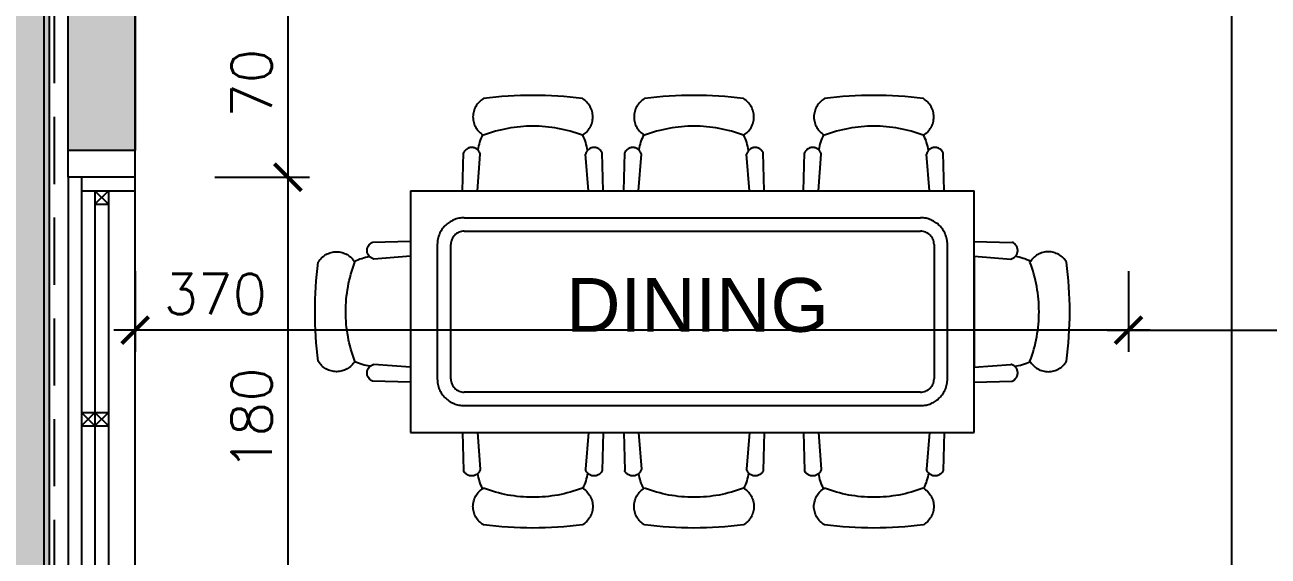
# Model space of a CAD drawing. Header units: centimetres. Extents: x -10658 to 14823, y -5448 to 3597.
# Drawn here: x -1694.1 to -1231, y 1254 to 1451.7 of the extents above; entities that cross this region are included whole.
import ezdxf
from ezdxf.xclip import XClip

# ---------------------------------------------------------------- set-up
doc = ezdxf.new("R2010")
doc.units = ezdxf.units.CM
doc.header["$LTSCALE"] = 100
doc.header["$MEASUREMENT"] = 0
doc.header["$XCLIPFRAME"] = 0
doc.header["$PDMODE"] = 35
doc.linetypes.add('A0-01 FLOOR PLANS$0$HIDDEN', pattern=[0.375, 0.25, -0.125])
for name, color, linetype in [('A0-01 FLOOR PLANS$0$DIM IN', 1, 'Continuous'), ('A0-01 FLOOR PLANS$0$FURNITURE', 111, 'Continuous'), ('A0-01 FLOOR PLANS$0$HIDDEN -03', 8, 'A0-01 FLOOR PLANS$0$HIDDEN'), ('A0-01 FLOOR PLANS$0$TEXT', 3, 'Continuous'), ('A0-01 FLOOR PLANS$0$WALL-01', 7, 'Continuous'), ('A0-01 FLOOR PLANS$0$WALL-03', 2, 'Continuous'), ('A0-01 FLOOR PLANS$0$WINDOW', 1, 'Continuous'), ('SOURROUNDING$0$KERBSTONE', 11, 'Continuous'), ('XREF GF COL$0$COLUMN', 6, 'Continuous'), ('XREF GF COL$0$COLUMN HATCH', 201, 'Continuous')]:
    doc.layers.add(name, color=color, linetype=linetype)
doc.styles.add('A0-01 FLOOR PLANS$0$22', font='romans.shx')
doc.styles.add('A0-01 FLOOR PLANS$0$ART-PS-1', font='arial.ttf', dxfattribs={"height": 20})
doc.dimstyles.new('A0-01 FLOOR PLANS$0$100', dxfattribs={"dimtxt": 15, "dimasz": 10, "dimexe": 8, "dimexo": 12, "dimgap": 6, "dimtad": 1, "dimdec": 0, "dimzin": 0, "dimdsep": 46, "dimtxsty": 'A0-01 FLOOR PLANS$0$22', "dimblk": 'A0-01 FLOOR PLANS$0$_ARCHTICK', "dimcen": 30, "dimdle": 8, "dimclrd": 1, "dimclre": 1, "dimclrt": 2, "dimadec": 0, "dimazin": 0, "dimtfac": 1, "dimtdec": 0, "dimtmove": 2, "dimatfit": 3, "dimldrblk": 'A0-01 FLOOR PLANS$0$_OBLIQUE', "dimfxl": 100, "dimtolj": 1, "dimtzin": 0, "dimarcsym": 0})

# ---------------------------------------------------------------- blocks, each defined once
blk = doc.blocks.new('SOURROUNDING')
at = {"layer": 'SOURROUNDING$0$KERBSTONE', "lineweight": 13}
h = blk.add_hatch(dxfattribs=at)
h.set_pattern_fill('AR-HBONE', color=252, scale=5, angle=90)
h.paths.add_polyline_path([(-175, 1001.39), (-180.24, 999.4), (-175, 1003.26), (-175, 1910.07), (-189.19, 1904.68), (-175, 1915.15), (-175, 1965.25), (-177.79, 1965.57), (-175, 1966.16), (-175, 2515.31), (-190.95, 2509.26), (-175, 2521.02), (-175, 2569.63), (-179.55, 2570.15), (-175, 2571.11), (-175, 2808), (-890, 2808), (-890, 3028), (-1810, 3028), (-1810, 2511.19), (-1925, 2511.19), (-1925, 1979.72), (-1810, 1979.72), (-1810, 775), (-3028, 775), (-3028, 650), (-2728, 650), (-2448, 650), (-2428, 650), (-1382.07, 650), (-1382.07, 25), (-1257.59, 25), (-1257.07, 25), (-857.07, 25), (-732.07, 25), (-732.07, 668), (-175, 668)])
h.paths.add_polyline_path([(-1685, 828), (-1685, 2129.72), (-1770, 2129.72), (-1770, 2361.19), (-1685, 2361.19), (-1685, 2748), (-1220, 2748), (-1220, 2683), (-890, 2683), (-300, 2683), (-300, 788), (-590, 788), (-590, 793), (-817, 793), (-817, 713), (-1286.12, 713), (-1287.5, 828)], flags=16)
h.paths.add_polyline_path([(-1798.23, 1621.66), (-1726.11, 1621.66), (-1726.11, 1641.16), (-1798.23, 1641.16)], flags=16)
h.paths.add_polyline_path([(-1563.97, 2964.65), (-999.2, 2964.65), (-999.2, 3018.34), (-1563.97, 3018.34)], flags=16)
at = {"color": 6}
blk.add_lwpolyline([(-300, 2683), (-890, 2683), (-890, 2683), (-1220, 2683), (-1220, 2748), (-1685, 2748), (-1685, 828), (-890, 828), (-890, 793), (-590, 793), (-590, 788), (-300, 788)], close=True, dxfattribs=at)
blk = doc.blocks.new('A0-01 FLOOR PLANS$0$A$C1FC35103')
at = {"layer": 'A0-01 FLOOR PLANS$0$FURNITURE'}
for p, q in [((0, 0), (0.36, 14.14)), ((52.36, 0), (52, 14.14)), ((5.52, 0), (6.58, 13.63)), ((46.84, 0), (45.79, 13.63)), ((46.84, 0), (5.52, 0))]:
    blk.add_line(p, q, dxfattribs=at)
at = {"layer": 'A0-01 FLOOR PLANS$0$FURNITURE', "extrusion": (0, 0, -1)}
for centre, major_axis, start_param, end_param in [((11.75, 27.54), (5.58, 5.58), 2.886647, 4.967335), ((26.18, -107.3), (-101.01, 101.01), 0.656082, 0.914714), ((40.61, 27.54), (-5.58, 5.58), 1.315851, 3.396538), ((26.18, -27.78), (-36.69, 36.69), 0.422526, 1.14827), ((24.02, 12.68), (12.93, 12.93), 4.055006, 4.387382), ((28.6, 12.68), (-12.93, 12.93), 1.888257, 2.214906), ((3.39, 12.91), (-2.31, 2.31), 5.88449, 8.414821), ((48.97, 12.91), (2.31, 2.31), 4.15155, 6.681881)]:
    blk.add_ellipse(centre, major_axis=major_axis, ratio=1, start_param=start_param, end_param=end_param, dxfattribs=at)
blk = doc.blocks.new('A0-01 FLOOR PLANS$0$8 SEATERS')
at = {"layer": 'A0-01 FLOOR PLANS$0$FURNITURE', "ltscale": 10}
for p, q in [((10370.23, 6147.61, 0), (10580.23, 6147.61, 0)), ((10370.23, 6147.61), (10370.23, 6057.69)), ((10370.23, 6057.69), (10580.23, 6057.69))]:
    blk.add_line(p, q, dxfattribs=at)
at = {"layer": 'A0-01 FLOOR PLANS$0$FURNITURE', "ltscale": 0.1}
blk.add_line((10580.23, 6057.69), (10580.23, 6147.61), dxfattribs=at)
at = {"layer": 'A0-01 FLOOR PLANS$0$FURNITURE', "color": 8, "ltscale": 10}
for p, q in [((10390.23, 6137.61, 0), (10560.23, 6137.61, 0)), ((10390.23, 6132.61, 0), (10560.23, 6132.61, 0)), ((10380.23, 6127.61), (10380.23, 6077.69)), ((10385.23, 6077.69), (10385.23, 6127.61)), ((10565.23, 6127.61), (10565.23, 6077.69)), ((10560.23, 6072.69), (10390.23, 6072.69)), ((10390.23, 6067.69), (10560.23, 6067.69))]:
    blk.add_line(p, q, dxfattribs=at)
at = {"layer": 'A0-01 FLOOR PLANS$0$FURNITURE', "color": 8, "ltscale": 0.1}
blk.add_line((10570.23, 6077.69), (10570.23, 6127.61), dxfattribs=at)
at = {"layer": 'A0-01 FLOOR PLANS$0$FURNITURE', "color": 8, "ltscale": 10}
for centre, radius, start, end in [((10390.23, 6127.61, 0), 10, 90, 180), ((10390.23, 6127.61, 0), 5, 90, 180), ((10560.23, 6127.61, 0), 5, 0, 90), ((10390.23, 6077.69), 10, 180, 270), ((10390.23, 6077.69), 5, 180, 270), ((10560.23, 6077.69), 5, 270, 0), ((10560.23, 6077.69), 10, 270, 0)]:
    blk.add_arc(centre, radius, start, end, dxfattribs=at)
at = {"layer": 'A0-01 FLOOR PLANS$0$FURNITURE', "color": 8, "ltscale": 0.1}
blk.add_arc((10560.23, 6127.61, 0), 10, 0, 90, dxfattribs=at)
at = {"layer": 'A0-01 FLOOR PLANS$0$FURNITURE', "ltscale": 10, "xscale": -1}
for p in [(10442.01, 6147.61, 0), (10502.01, 6147.61, 0), (10569.01, 6147.61, 0)]:
    blk.add_blockref('A0-01 FLOOR PLANS$0$A$C1FC35103', p, dxfattribs=at)
at = {"layer": 'A0-01 FLOOR PLANS$0$FURNITURE', "ltscale": 10}
for p, rotation in [((10370.23, 6076.47), 90), ((10442.01, 6057.69), 180), ((10502.01, 6057.69), 180), ((10569.01, 6057.69), 180)]:
    blk.add_blockref('A0-01 FLOOR PLANS$0$A$C1FC35103', p, dxfattribs=dict(at, rotation=rotation))
at = {"layer": 'A0-01 FLOOR PLANS$0$FURNITURE', "ltscale": 10, "xscale": -1, "rotation": 270}
blk.add_blockref('A0-01 FLOOR PLANS$0$A$C1FC35103', (10580.23, 6076.47), dxfattribs=at)
blk = doc.blocks.new('XREF GF COL')
at = {"layer": 'XREF GF COL$0$COLUMN HATCH'}
blk.add_hatch(color=256, dxfattribs=at).paths.add_polyline_path([(-12064.7, 1448), (-12089.7, 1448), (-12089.7, 1368), (-12064.7, 1368)])
at = {"layer": 'XREF GF COL$0$COLUMN'}
blk.add_lwpolyline([(-12089.7, 1448), (-12064.7, 1448), (-12064.7, 1368), (-12089.7, 1368)], close=True, dxfattribs=at)
blk = doc.blocks.new('A0-01 FLOOR PLANS$0$_ARCHTICK')
at = {"color": 0, "linetype": 'ByBlock', "const_width": 0.15}
blk.add_lwpolyline([(-0.5, -0.5), (0.5, 0.5)], dxfattribs=at)
blk = doc.blocks.new('*D367')
at = {"layer": 'A0-01 FLOOR PLANS$0$DIM IN', "color": 1, "lineweight": -2, "transparency": 16777216}
for p, q in [((-1346.67, 1436), (-1346.67, 820)), ((-1364.32, 1428), (-1338.67, 1428)), ((-1364.32, 828), (-1338.67, 828))]:
    blk.add_line(p, q, dxfattribs=at)
at = {"layer": 'Defpoints', "color": 0, "transparency": 16777216}
for p in [(-1376.32, 1428), (-1376.32, 828), (-1346.67, 828)]:
    blk.add_point(p, dxfattribs=at)
at = {"layer": 'A0-01 FLOOR PLANS$0$DIM IN', "color": 1, "lineweight": -2, "transparency": 16777216, "xscale": 10, "yscale": 10, "zscale": 10}
for p, rotation in [((-1346.67, 1428), 90), ((-1346.67, 828), 270)]:
    blk.add_blockref('A0-01 FLOOR PLANS$0$_ARCHTICK', p, dxfattribs=dict(at, rotation=rotation))
at = {"layer": 'A0-01 FLOOR PLANS$0$DIM IN', "color": 2, "transparency": 16777216, "insert": (-1360.17, 1120.25), "char_height": 15, "attachment_point": 5, "rotation": 90, "style": 'A0-01 FLOOR PLANS$0$22'}
blk.add_mtext('\\A1;600', dxfattribs=at)
blk = doc.blocks.new('A0-01 FLOOR PLANS$0$_OBLIQUE')
at = {"color": 0, "linetype": 'ByBlock'}
blk.add_line((-0.5, -0.5), (0.5, 0.5), dxfattribs=at)
blk = doc.blocks.new('A0-01 FLOOR PLANS$0$W05')
at = {"layer": 'A0-01 FLOOR PLANS$0$WINDOW'}
for p, q in [((-650, 1615), (-650, 1445)), ((-645, 1615), (-645, 1445)), ((-645, 1615), (-640, 1615)), ((-640, 1615), (-645, 1610)), ((-645, 1615), (-640, 1610)), ((-640, 1615), (-640, 1445)), ((-630, 1445), (-630, 1615)), ((-645, 1610), (-640, 1610)), ((-650, 1532.5), (-645, 1532.5)), ((-645, 1527.5), (-650, 1532.5)), ((-650, 1527.5), (-645, 1532.5)), ((-645, 1532.5), (-640, 1532.5)), ((-640, 1532.5), (-645, 1527.5)), ((-645, 1532.5), (-640, 1527.5)), ((-650, 1527.5), (-645, 1527.5)), ((-645, 1527.5), (-640, 1527.5)), ((-650, 1450), (-645, 1450)), ((-645, 1450), (-650, 1445)), ((-650, 1450), (-645, 1445)), ((-650, 1445), (-645, 1445))]:
    blk.add_line(p, q, dxfattribs=at)
for points in [[(-650, 1615), (-630, 1615), (-630, 1620), (-650, 1620)], [(-650, 1440), (-630, 1440), (-630, 1445), (-650, 1445)]]:
    blk.add_lwpolyline(points, close=True, dxfattribs=at)
blk = doc.blocks.new('*D399')
at = {"layer": 'A0-01 FLOOR PLANS$0$DIM IN', "color": 1, "lineweight": -2, "transparency": 16777216}
for p, q in [((-1755, 1323.1), (-1755, 1293.08)), ((-1385, 1323.1), (-1385, 1293.08)), ((-1377, 1301.08), (-1763, 1301.08))]:
    blk.add_line(p, q, dxfattribs=at)
at = {"layer": 'Defpoints', "color": 0, "transparency": 16777216}
for p in [(-1755, 1335.1), (-1385, 1335.1), (-1755, 1301.08)]:
    blk.add_point(p, dxfattribs=at)
at = {"layer": 'A0-01 FLOOR PLANS$0$DIM IN', "color": 1, "lineweight": -2, "transparency": 16777216, "xscale": 10, "yscale": 10, "zscale": 10, "rotation": 180}
blk.add_blockref('A0-01 FLOOR PLANS$0$_ARCHTICK', (-1755, 1301.08), dxfattribs=at)
at = {"layer": 'A0-01 FLOOR PLANS$0$DIM IN', "color": 1, "lineweight": -2, "transparency": 16777216, "xscale": 10, "yscale": 10, "zscale": 10}
blk.add_blockref('A0-01 FLOOR PLANS$0$_ARCHTICK', (-1385, 1301.08), dxfattribs=at)
at = {"layer": 'A0-01 FLOOR PLANS$0$DIM IN', "color": 2, "transparency": 16777216, "insert": (-1725.15, 1314.58), "char_height": 15, "attachment_point": 5, "style": 'A0-01 FLOOR PLANS$0$22'}
blk.add_mtext('\\A1;370', dxfattribs=at)
blk = doc.blocks.new('*D400')
at = {"layer": 'A0-01 FLOOR PLANS$0$DIM IN', "color": 1, "lineweight": -2, "transparency": 16777216}
for p, q in [((-1698.13, 1436), (-1698.13, 1350)), ((-1725.39, 1428), (-1690.13, 1428)), ((-1725.39, 1358), (-1690.13, 1358))]:
    blk.add_line(p, q, dxfattribs=at)
at = {"layer": 'Defpoints', "color": 0, "transparency": 16777216}
for p in [(-1737.39, 1428), (-1737.39, 1358), (-1698.13, 1358)]:
    blk.add_point(p, dxfattribs=at)
at = {"layer": 'A0-01 FLOOR PLANS$0$DIM IN', "color": 1, "lineweight": -2, "transparency": 16777216, "xscale": 10, "yscale": 10, "zscale": 10}
for p, rotation in [((-1698.13, 1428), 90), ((-1698.13, 1358), 270)]:
    blk.add_blockref('A0-01 FLOOR PLANS$0$_ARCHTICK', p, dxfattribs=dict(at, rotation=rotation))
at = {"layer": 'A0-01 FLOOR PLANS$0$DIM IN', "color": 2, "transparency": 16777216, "insert": (-1711.63, 1393), "char_height": 15, "attachment_point": 5, "rotation": 90, "style": 'A0-01 FLOOR PLANS$0$22'}
blk.add_mtext('\\A1;70', dxfattribs=at)
blk = doc.blocks.new('*D401')
at = {"layer": 'A0-01 FLOOR PLANS$0$DIM IN', "color": 1, "lineweight": -2, "transparency": 16777216}
for p, q in [((-1698.13, 1366), (-1698.13, 1170)), ((-1725.39, 1358), (-1690.13, 1358)), ((-1725.39, 1178), (-1690.13, 1178))]:
    blk.add_line(p, q, dxfattribs=at)
at = {"layer": 'Defpoints', "color": 0, "transparency": 16777216}
for p in [(-1737.39, 1358), (-1737.39, 1178), (-1698.13, 1178)]:
    blk.add_point(p, dxfattribs=at)
at = {"layer": 'A0-01 FLOOR PLANS$0$DIM IN', "color": 1, "lineweight": -2, "transparency": 16777216, "xscale": 10, "yscale": 10, "zscale": 10}
for p, rotation in [((-1698.13, 1358), 90), ((-1698.13, 1178), 270)]:
    blk.add_blockref('A0-01 FLOOR PLANS$0$_ARCHTICK', p, dxfattribs=dict(at, rotation=rotation))
at = {"layer": 'A0-01 FLOOR PLANS$0$DIM IN', "color": 2, "transparency": 16777216, "insert": (-1711.63, 1268), "char_height": 15, "attachment_point": 5, "rotation": 90, "style": 'A0-01 FLOOR PLANS$0$22'}
blk.add_mtext('\\A1;180', dxfattribs=at)
blk = doc.blocks.new('*D466')
at = {"layer": 'A0-01 FLOOR PLANS$0$DIM IN', "color": 1, "lineweight": -2, "transparency": 16777216}
for p, q in [((-1385, 1323.1), (-1385, 1293.08)), ((-980, 1323.1), (-980, 1293.08)), ((-1393, 1301.08), (-972, 1301.08))]:
    blk.add_line(p, q, dxfattribs=at)
at = {"layer": 'Defpoints', "color": 0, "transparency": 16777216}
for p in [(-1385, 1335.1), (-980, 1335.1), (-980, 1301.08)]:
    blk.add_point(p, dxfattribs=at)
at = {"layer": 'A0-01 FLOOR PLANS$0$DIM IN', "color": 1, "lineweight": -2, "transparency": 16777216, "xscale": 10, "yscale": 10, "zscale": 10, "rotation": 180}
blk.add_blockref('A0-01 FLOOR PLANS$0$_ARCHTICK', (-1385, 1301.08), dxfattribs=at)
at = {"layer": 'A0-01 FLOOR PLANS$0$DIM IN', "color": 1, "lineweight": -2, "transparency": 16777216, "xscale": 10, "yscale": 10, "zscale": 10}
blk.add_blockref('A0-01 FLOOR PLANS$0$_ARCHTICK', (-980, 1301.08), dxfattribs=at)
at = {"layer": 'A0-01 FLOOR PLANS$0$DIM IN', "color": 2, "transparency": 16777216, "insert": (-1182.5, 1314.58), "char_height": 15, "attachment_point": 5, "style": 'A0-01 FLOOR PLANS$0$22'}
blk.add_mtext('\\A1;405', dxfattribs=at)
blk = doc.blocks.new('A0-01 FLOOR PLANS')
at = {"layer": 'A0-01 FLOOR PLANS$0$HIDDEN -03'}
blk.add_line((-1785, 793), (-1785, 2713), dxfattribs=at)
at = {"layer": 'A0-01 FLOOR PLANS$0$WALL-01'}
for p, q in [((-1780, 1358), (-1780, 1503)), ((-1755, 1358), (-1755, 1428)), ((-1755, 1358), (-1780, 1358))]:
    blk.add_line(p, q, dxfattribs=at)
at = {"layer": 'A0-01 FLOOR PLANS$0$WALL-03'}
blk.add_line((-1780, 1358), (-1780, 1178), dxfattribs=at)
at = {"layer": 'A0-01 FLOOR PLANS$0$FURNITURE'}
blk.add_blockref('A0-01 FLOOR PLANS$0$8 SEATERS', (-12022.7, -4794.68, 0), dxfattribs=at)
at = {"layer": 'A0-01 FLOOR PLANS$0$WINDOW'}
for name, p in [('XREF GF COL', (10309.7, 0)), ('A0-01 FLOOR PLANS$0$W05', (-1125, -262))]:
    blk.add_blockref(name, p, dxfattribs=at)
at = {"layer": 'A0-01 FLOOR PLANS$0$TEXT', "style": 'A0-01 FLOOR PLANS$0$ART-PS-1'}
blk.add_text('DINING', height=20, dxfattribs=at).set_placement((-1594.42, 1300.5))
at = {"layer": 'A0-01 FLOOR PLANS$0$DIM IN'}
for base, p1, p2, picture, middle in [((-1698.13, 1358), (-1737.39, 1428), (-1737.39, 1358), '*D400', (-1711.63, 1393)), ((-1698.13, 1178), (-1737.39, 1358), (-1737.39, 1178), '*D401', (-1711.63, 1268))]:
    dim = blk.add_linear_dim(base=base, p1=p1, p2=p2, angle=90, dimstyle='A0-01 FLOOR PLANS$0$100', override={"dimfxl": 0.075}, dxfattribs=at)
    dim.commit()
    dim.dimension.update_dxf_attribs({"geometry": picture, "text_midpoint": middle})
dim = blk.add_linear_dim(base=(-1346.67, 828), p1=(-1376.32, 1428), p2=(-1376.32, 828), angle=90, dimstyle='A0-01 FLOOR PLANS$0$100', override={"dimfxl": 0.075}, dxfattribs=at)
dim.commit()
dim.dimension.update_dxf_attribs({"geometry": '*D367', "text_midpoint": (-1360.17, 1120.25), "dimtype": 128})
dim = blk.add_linear_dim(base=(-1755, 1301.08), p1=(-1385, 1335.1), p2=(-1755, 1335.1), dimstyle='A0-01 FLOOR PLANS$0$100', override={"dimfxl": 0.075}, dxfattribs=at)
dim.commit()
dim.dimension.update_dxf_attribs({"geometry": '*D399', "text_midpoint": (-1725.15, 1314.58), "dimtype": 128})
dim = blk.add_linear_dim(base=(-980, 1301.08), p1=(-1385, 1335.1), p2=(-980, 1335.1), dimstyle='A0-01 FLOOR PLANS$0$100', override={"dimfxl": 0.075}, dxfattribs=at)
dim.commit()
dim.dimension.update_dxf_attribs({"geometry": '*D466', "text_midpoint": (-1182.5, 1314.58)})

msp = doc.modelspace()

# ---------------------------------------------------------------- linework, layer by layer
at = {"color": 6}
msp.add_lwpolyline([(-298, 2685), (-892, 2685), (-892, 2682), (-1218, 2682), (-1218, 2750), (-1687, 2750), (-1687, 826), (-892, 826), (-892, 791), (-592, 791), (-592, 786), (-298, 786)], close=True, dxfattribs=at)

# ---------------------------------------------------------------- block references
msp.add_blockref('SOURROUNDING', (0, 0))
ref = msp.add_blockref('A0-01 FLOOR PLANS', (102, 37))
XClip(ref).set_block_clipping_path([(-400, 2648), (-994, 2648), (-994, 2645), (-1320, 2645), (-1320, 2713), (-1789, 2713), (-1789, 789), (-994, 789), (-994, 754), (-694, 754), (-694, 749), (-400, 749)])

doc.saveas('drawing.dxf')
